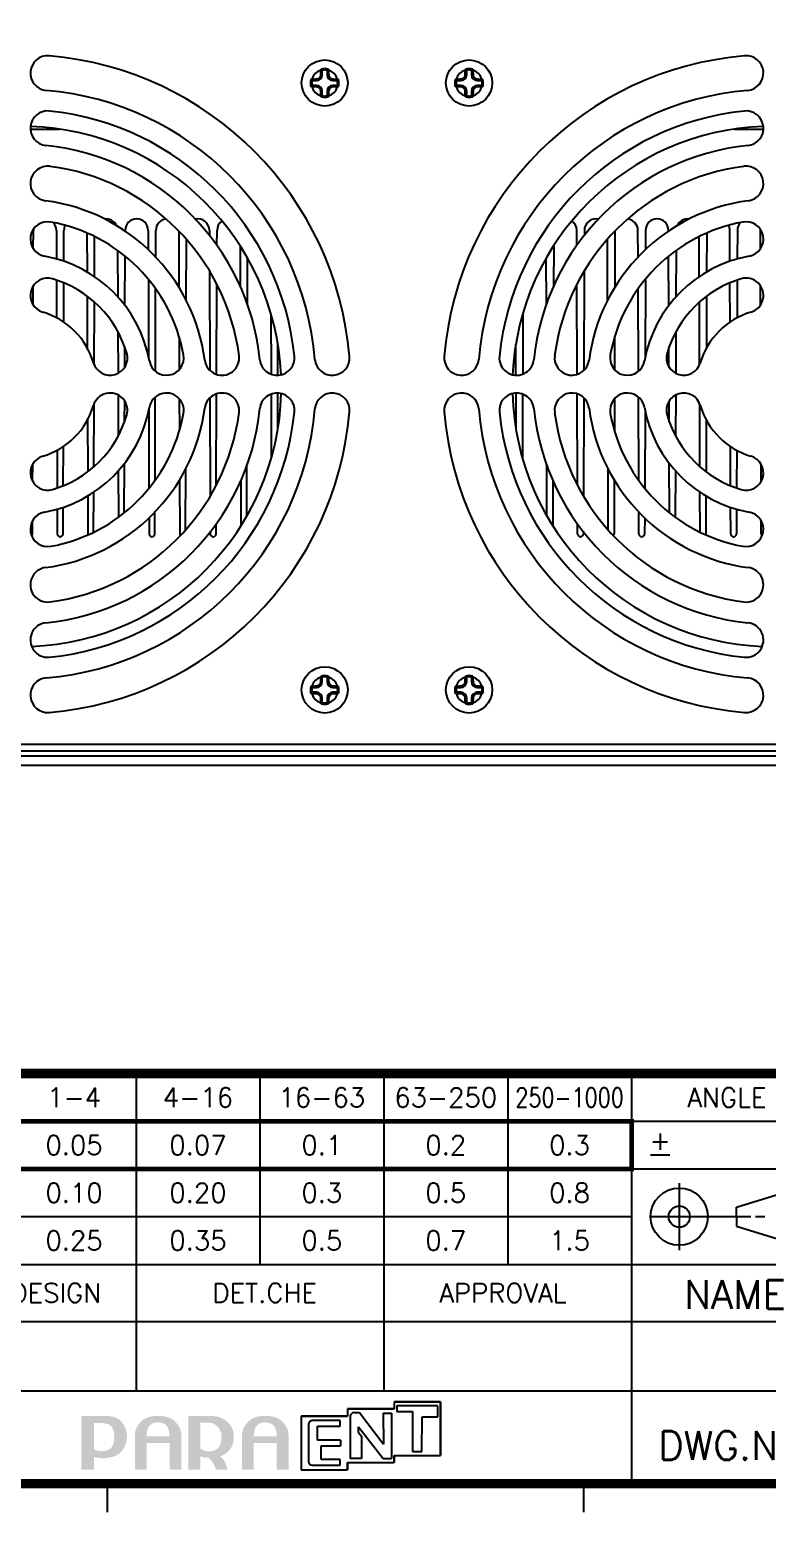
# Model space of a CAD drawing. Header units: millimetres. Extents: x 7299 to 8631, y -553 to 367.
# Drawn here: x 8365.5 to 8493.3, y -551.8 to -295.3 of the extents above; entities that cross this region are included whole.
import ezdxf
from ezdxf.enums import TextEntityAlignment as Align

# ---------------------------------------------------------------- set-up
doc = ezdxf.new("R2010")
doc.units = ezdxf.units.MM
doc.layers.get('0').update_dxf_attribs({"linetype": 'CONTINUOUS'})
doc.styles.add('SIM', font='simplex')

msp = doc.modelspace()

# ---------------------------------------------------------------- hatches: boundary and pattern name
h = msp.add_hatch(color=256)
edge = h.paths.add_edge_path()
edge.add_spline(control_points=[(8379.72, -540.52), (8379.37, -540.91), (8378.85, -541.18), (8378.06, -541.18), (8377.87, -541.18), (8377.6, -541.16), (8377.26, -541.08), (8376.92, -541.01), (8376.74, -540.83), (8376.65, -540.74), (8376.65, -540.61), (8376.65, -536.57), (8376.65, -536.33), (8376.88, -536.33), (8378.15, -536.33), (8378.15, -536.33), (8378.88, -536.33), (8379.36, -536.54), (8379.71, -536.94), (8380.08, -537.35), (8380.19, -538.05), (8380.19, -538.66), (8380.19, -539.28), (8380.08, -540.12), (8379.72, -540.52)], knot_values=[0, 0, 0, 0, 1, 1, 1, 2, 2, 2, 3, 3, 3, 4, 4, 4, 5, 5, 5, 6, 6, 6, 7, 7, 7, 8, 8, 8, 8], degree=3, periodic=0)
edge = h.paths.add_edge_path(flags=16)
edge.add_spline(control_points=[(8378.22, -535.08), (8378.22, -535.08), (8374.79, -535.08), (8374.79, -535.08), (8374.79, -535.08), (8374.47, -535.08), (8374.47, -535.08), (8374.47, -535.08), (8374.47, -544.4), (8374.47, -544.4), (8374.47, -544.4), (8376.65, -544.4), (8376.65, -544.4), (8376.65, -544.4), (8376.65, -542.46), (8376.65, -542.15), (8376.87, -542.22), (8377.15, -542.37), (8378.15, -542.4), (8379.2, -542.43), (8380.73, -542.09), (8381.4, -541.27), (8382.05, -540.47), (8382.38, -539.6), (8382.38, -538.67), (8382.38, -537.58), (8382.01, -536.66), (8381.27, -535.92), (8380.54, -535.19), (8379.51, -535.08), (8378.22, -535.08)], knot_values=[0, 0, 0, 0, 1, 1, 1, 2, 2, 2, 3, 3, 3, 4, 4, 4, 5, 5, 5, 6, 6, 6, 7, 7, 7, 8, 8, 8, 9, 9, 9, 10, 10, 10, 10], degree=3, periodic=0)
h = msp.add_hatch(color=256)
edge = h.paths.add_edge_path()
edge.add_spline(control_points=[(8389.76, -538.61), (8389.52, -538.61), (8385.8, -538.61), (8385.78, -538.61), (8385.78, -538.61), (8385.78, -538.57), (8385.78, -538.57), (8385.78, -538.06), (8385.93, -537.18), (8386.24, -536.81), (8386.53, -536.49), (8387.06, -536.19), (8387.74, -536.19), (8388.42, -536.19), (8388.9, -536.41), (8389.24, -536.75), (8389.58, -537.09), (8389.76, -538.06), (8389.76, -538.57), (8389.76, -538.57), (8389.76, -538.6), (8389.76, -538.61)], knot_values=[0, 0, 0, 0, 1, 1, 1, 2, 2, 2, 3, 3, 3, 4, 4, 4, 5, 5, 5, 6, 6, 6, 7, 7, 7, 7], degree=3, periodic=0)
edge = h.paths.add_edge_path(flags=16)
edge.add_spline(control_points=[(8387.74, -535.08), (8386.26, -535.08), (8385.32, -535.46), (8384.68, -536.21), (8384.06, -536.94), (8383.75, -537.56), (8383.75, -538.44), (8383.75, -538.44), (8383.75, -544.4), (8383.75, -544.4), (8383.75, -544.4), (8385.78, -544.4), (8385.78, -544.4), (8385.78, -544.4), (8385.78, -541.61), (8385.78, -539.79), (8385.8, -539.79), (8389.52, -539.79), (8389.76, -539.79), (8389.76, -540.03), (8389.76, -544.4), (8389.76, -544.4), (8389.76, -544.4), (8391.8, -544.4), (8391.8, -544.4), (8391.8, -544.4), (8391.8, -538.44), (8391.8, -538.44), (8391.8, -537.56), (8391.48, -536.94), (8390.86, -536.21), (8390.23, -535.46), (8389.22, -535.08), (8387.74, -535.08)], knot_values=[0, 0, 0, 0, 1, 1, 1, 2, 2, 2, 3, 3, 3, 4, 4, 4, 5, 5, 5, 6, 6, 6, 7, 7, 7, 8, 8, 8, 9, 9, 9, 10, 10, 10, 11, 11, 11, 11], degree=3, periodic=0)
h = msp.add_hatch(color=256)
edge = h.paths.add_edge_path()
edge.add_spline(control_points=[(8398.19, -540.61), (8397.76, -541.01), (8397.24, -541.21), (8396.51, -541.21), (8396.32, -541.21), (8396.06, -541.17), (8395.81, -541.09), (8395.59, -541.01), (8395.15, -540.78), (8395.09, -540.72), (8395.09, -540.58), (8395.09, -536.51), (8395.09, -536.27), (8395.31, -536.27), (8396.71, -536.27), (8396.71, -536.27), (8397.36, -536.27), (8397.74, -536.6), (8398.15, -537.02), (8398.56, -537.44), (8398.75, -538.12), (8398.75, -538.71), (8398.75, -539.33), (8398.61, -540.22), (8398.19, -540.61)], knot_values=[0, 0, 0, 0, 1, 1, 1, 2, 2, 2, 3, 3, 3, 4, 4, 4, 5, 5, 5, 6, 6, 6, 7, 7, 7, 8, 8, 8, 8], degree=3, periodic=0)
edge = h.paths.add_edge_path(flags=16)
edge.add_spline(control_points=[(8396.78, -535.08), (8396.78, -535.08), (8393.35, -535.08), (8393.35, -535.08), (8393.35, -535.08), (8393.03, -535.08), (8393.03, -535.08), (8393.03, -535.08), (8393.03, -544.4), (8393.03, -544.4), (8393.03, -544.4), (8395.09, -544.4), (8395.09, -544.4), (8395.09, -544.4), (8395.09, -542.37), (8395.09, -542.07), (8395.32, -542.14), (8395.54, -542.2), (8395.73, -542.24), (8395.74, -542.24), (8396.38, -542.32), (8396.54, -542.34), (8396.88, -542.58), (8397.16, -543.04), (8397.36, -543.35), (8397.57, -543.68), (8397.83, -544.4), (8397.83, -544.4), (8397.83, -544.4), (8399.8, -544.4), (8399.8, -544.4), (8399.8, -544.4), (8399.52, -543.31), (8399.25, -542.88), (8399.09, -542.62), (8398.85, -542.36), (8398.56, -542.1), (8399.16, -541.84), (8399.74, -541.47), (8400.14, -540.99), (8400.67, -540.36), (8400.88, -539.59), (8400.88, -538.72), (8400.88, -537.54), (8400.56, -536.85), (8399.8, -536.14), (8399.05, -535.43), (8398.03, -535.08), (8396.78, -535.08)], knot_values=[0, 0, 0, 0, 1, 1, 1, 2, 2, 2, 3, 3, 3, 4, 4, 4, 5, 5, 5, 6, 6, 6, 7, 7, 7, 8, 8, 8, 9, 9, 9, 10, 10, 10, 11, 11, 11, 12, 12, 12, 13, 13, 13, 14, 14, 14, 15, 15, 15, 16, 16, 16, 16], degree=3, periodic=0)
h = msp.add_hatch(color=256)
edge = h.paths.add_edge_path()
edge.add_spline(control_points=[(8408.32, -538.61), (8408.08, -538.61), (8404.36, -538.61), (8404.35, -538.61), (8404.35, -538.61), (8404.35, -538.57), (8404.35, -538.57), (8404.35, -538.06), (8404.49, -537.18), (8404.8, -536.81), (8405.09, -536.49), (8405.62, -536.19), (8406.3, -536.19), (8406.98, -536.19), (8407.46, -536.41), (8407.8, -536.75), (8408.14, -537.09), (8408.32, -538.06), (8408.32, -538.57), (8408.32, -538.57), (8408.32, -538.6), (8408.32, -538.61)], knot_values=[0, 0, 0, 0, 1, 1, 1, 2, 2, 2, 3, 3, 3, 4, 4, 4, 5, 5, 5, 6, 6, 6, 7, 7, 7, 7], degree=3, periodic=0)
edge = h.paths.add_edge_path(flags=16)
edge.add_spline(control_points=[(8406.3, -535.08), (8404.82, -535.08), (8403.88, -535.46), (8403.25, -536.21), (8402.62, -536.94), (8402.31, -537.56), (8402.31, -538.44), (8402.31, -538.44), (8402.31, -544.4), (8402.31, -544.4), (8402.31, -544.4), (8404.35, -544.4), (8404.35, -544.4), (8404.35, -544.4), (8404.35, -541.61), (8404.35, -539.79), (8404.36, -539.79), (8408.08, -539.79), (8408.32, -539.79), (8408.32, -540.03), (8408.32, -544.4), (8408.32, -544.4), (8408.32, -544.4), (8410.36, -544.4), (8410.36, -544.4), (8410.36, -544.4), (8410.36, -538.44), (8410.36, -538.44), (8410.36, -537.56), (8410.05, -536.94), (8409.42, -536.21), (8408.79, -535.46), (8407.78, -535.08), (8406.3, -535.08)], knot_values=[0, 0, 0, 0, 1, 1, 1, 2, 2, 2, 3, 3, 3, 4, 4, 4, 5, 5, 5, 6, 6, 6, 7, 7, 7, 8, 8, 8, 9, 9, 9, 10, 10, 10, 11, 11, 11, 11], degree=3, periodic=0)

# ---------------------------------------------------------------- linework, layer by layer
at = {"color": 7, "linetype": 'Continuous'}
for p, q in [((8416.21, -303.07), (8416.21, -302.27)), ((8417.04, -302.27), (8417.04, -303.07)), ((8441.21, -303.07), (8441.21, -302.27)), ((8442.04, -302.27), (8442.04, -303.07)), ((8414.41, -304.07), (8415.21, -304.07)), ((8415.21, -304.9), (8414.41, -304.9)), ((8415.21, -304.07), (8415.21, -303.79)), ((8415.21, -304.9), (8415.21, -305.18)), ((8416.21, -303.07), (8415.93, -303.07)), ((8417.04, -303.07), (8417.32, -303.07)), ((8418.04, -304.07), (8418.04, -303.79)), ((8418.04, -304.07), (8418.83, -304.07)), ((8418.83, -304.9), (8418.04, -304.9)), ((8418.04, -304.9), (8418.04, -305.18)), ((8439.41, -304.07), (8440.21, -304.07)), ((8440.21, -304.9), (8439.41, -304.9)), ((8440.21, -304.07), (8440.21, -303.79)), ((8440.21, -304.9), (8440.21, -305.18)), ((8441.21, -303.07), (8440.93, -303.07)), ((8442.04, -303.07), (8442.32, -303.07)), ((8443.04, -304.07), (8443.04, -303.79)), ((8443.04, -304.07), (8443.83, -304.07)), ((8443.83, -304.9), (8443.04, -304.9)), ((8443.04, -304.9), (8443.04, -305.18)), ((8416.21, -305.9), (8415.93, -305.9)), ((8416.21, -306.7), (8416.21, -305.9)), ((8417.04, -305.9), (8417.32, -305.9)), ((8417.04, -305.9), (8417.04, -306.7)), ((8441.21, -305.9), (8440.93, -305.9)), ((8441.21, -306.7), (8441.21, -305.9)), ((8442.04, -305.9), (8442.32, -305.9)), ((8442.04, -305.9), (8442.04, -306.7)), ((8365.66, -312.49), (8370.7, -312.49)), ((8487.54, -312.49), (8492.58, -312.49)), ((8366.17, -333.16), (8366.18, -329.98)), ((8370.16, -329.98), (8370.18, -334.93)), ((8371.47, -335.35), (8371.48, -329.98)), ((8375.46, -330.47), (8375.48, -337.2)), ((8382.08, -330.11), (8382.08, -329.98)), ((8386.06, -329.98), (8386.07, -333.34)), ((8387.37, -334.64), (8387.38, -329.98)), ((8391.36, -330.12), (8391.39, -339.91)), ((8396.66, -329.98), (8396.67, -330.89)), ((8397.97, -332.59), (8397.98, -329.98)), ((8460.27, -332.59), (8460.26, -329.98)), ((8461.58, -329.98), (8461.58, -330.89)), ((8466.88, -330.12), (8466.85, -339.91)), ((8470.88, -334.64), (8470.86, -329.98)), ((8472.18, -329.98), (8472.17, -333.34)), ((8476.16, -330.11), (8476.16, -329.98)), ((8482.78, -330.47), (8482.76, -337.2)), ((8486.78, -335.35), (8486.76, -329.98)), ((8488.08, -329.98), (8488.07, -334.93)), ((8492.07, -333.16), (8492.06, -329.98)), ((8376.76, -337.98), (8376.78, -331.07)), ((8392.64, -342.15), (8392.68, -331.54)), ((8401.97, -332.7), (8401.99, -339.69)), ((8456.27, -332.7), (8456.25, -339.69)), ((8465.6, -342.15), (8465.57, -331.54)), ((8481.49, -337.98), (8481.47, -331.07)), ((8380.77, -333.47), (8380.8, -341.52)), ((8382.04, -343.02), (8382.07, -334.47)), ((8403.24, -342.82), (8403.27, -334.86)), ((8455, -342.82), (8454.98, -334.86)), ((8476.2, -343.02), (8476.18, -334.47)), ((8477.47, -333.47), (8477.45, -341.52)), ((8386.09, -338.44), (8386.13, -352.01)), ((8396.68, -337), (8396.74, -354.19)), ((8461.56, -337), (8461.51, -354.19)), ((8472.16, -338.44), (8472.12, -352.01)), ((8366.14, -342.86), (8366.15, -339.6)), ((8370.19, -338.6), (8370.21, -345.1)), ((8371.43, -345.85), (8371.45, -339.07)), ((8387.31, -354.35), (8387.35, -340.08)), ((8397.91, -354.9), (8397.95, -339.32)), ((8460.34, -354.9), (8460.29, -339.32)), ((8470.94, -354.35), (8470.89, -340.08)), ((8486.81, -345.85), (8486.79, -339.07)), ((8488.06, -338.6), (8488.04, -345.1)), ((8492.1, -342.86), (8492.09, -339.6)), ((8375.5, -341.4), (8375.52, -350.36)), ((8376.71, -353.22), (8376.74, -342.42)), ((8481.53, -353.22), (8481.5, -342.42)), ((8482.75, -341.4), (8482.72, -350.36)), ((8407.31, -344.45), (8407.34, -354.86)), ((8450.94, -344.45), (8450.91, -354.86)), ((8380.82, -347.53), (8380.84, -354.71)), ((8391.42, -348.46), (8391.43, -354.06)), ((8466.83, -348.46), (8466.81, -354.06)), ((8477.43, -347.53), (8477.41, -354.71)), ((8382.01, -353.62), (8382.02, -350.28)), ((8408.51, -355.04), (8408.52, -349.72)), ((8449.74, -355.04), (8449.72, -349.72)), ((8476.23, -353.62), (8476.22, -350.28)), ((8380.85, -358.47), (8380.87, -365.55)), ((8387.25, -373.22), (8387.29, -358.83)), ((8396.75, -358.97), (8396.8, -375.97)), ((8397.85, -374.04), (8397.9, -358.28)), ((8407.35, -358.31), (8407.38, -369.26)), ((8408.48, -364.48), (8408.5, -358.13)), ((8449.77, -364.48), (8449.75, -358.13)), ((8450.9, -358.31), (8450.86, -369.26)), ((8460.39, -374.04), (8460.35, -358.28)), ((8461.49, -358.97), (8461.44, -375.97)), ((8470.99, -373.22), (8470.95, -358.83)), ((8477.4, -358.47), (8477.37, -365.55)), ((8376.66, -370.83), (8376.69, -360.01)), ((8381.98, -363), (8381.99, -359.52)), ((8386.16, -361.05), (8386.2, -374.59)), ((8391.45, -359.13), (8391.47, -364.56)), ((8466.79, -359.13), (8466.78, -364.56)), ((8472.09, -361.05), (8472.05, -374.59)), ((8476.26, -363), (8476.25, -359.52)), ((8481.59, -370.83), (8481.55, -360.01)), ((8375.56, -362.75), (8375.59, -371.71)), ((8482.68, -362.75), (8482.66, -371.71)), ((8370.28, -368.03), (8370.3, -374.53)), ((8371.35, -374.15), (8371.37, -367.37)), ((8486.9, -374.15), (8486.87, -367.37)), ((8487.97, -368.03), (8487.95, -374.53)), ((8366.05, -373.39), (8366.06, -370.44)), ((8380.89, -371.55), (8380.91, -379.59)), ((8381.93, -378.81), (8381.96, -370.26)), ((8392.53, -381.79), (8392.56, -371.2)), ((8403.13, -379.35), (8403.16, -370.61)), ((8455.11, -379.35), (8455.08, -370.61)), ((8465.72, -381.79), (8465.69, -371.2)), ((8476.31, -378.81), (8476.28, -370.26)), ((8477.36, -371.55), (8477.33, -379.59)), ((8492.19, -373.39), (8492.18, -370.44)), ((8391.49, -373.1), (8391.52, -382.49)), ((8402.09, -373.25), (8402.12, -381.06)), ((8456.15, -373.25), (8456.13, -381.06)), ((8466.75, -373.1), (8466.72, -382.49)), ((8375.6, -375.9), (8375.62, -382.49)), ((8376.62, -382.18), (8376.65, -375.27)), ((8481.62, -382.18), (8481.6, -375.27)), ((8482.64, -375.9), (8482.62, -382.49)), ((8370.31, -378.22), (8370.32, -382.49)), ((8371.32, -382.49), (8371.34, -377.87)), ((8387.22, -382.49), (8387.24, -378.68)), ((8471.02, -382.49), (8471.01, -378.68)), ((8486.92, -382.49), (8486.91, -377.87)), ((8487.94, -378.22), (8487.92, -382.49)), ((8366.02, -382.49), (8366.03, -380.25)), ((8386.21, -379.7), (8386.22, -382.49)), ((8396.82, -382.08), (8396.82, -382.49)), ((8397.82, -382.49), (8397.83, -380.77)), ((8460.42, -382.49), (8460.41, -380.77)), ((8461.42, -382.08), (8461.42, -382.49)), ((8472.03, -379.7), (8472.02, -382.49)), ((8492.22, -382.49), (8492.21, -380.25)), ((8416.21, -408.07), (8416.21, -407.27)), ((8417.04, -407.27), (8417.04, -408.07)), ((8441.21, -408.07), (8441.21, -407.27)), ((8442.04, -407.27), (8442.04, -408.07)), ((8414.41, -409.07), (8415.21, -409.07)), ((8415.21, -409.9), (8414.41, -409.9)), ((8415.21, -409.07), (8415.21, -408.79)), ((8415.21, -409.9), (8415.21, -410.18)), ((8416.21, -408.07), (8415.93, -408.07)), ((8417.04, -408.07), (8417.32, -408.07)), ((8418.04, -409.07), (8418.04, -408.79)), ((8418.04, -409.07), (8418.83, -409.07)), ((8418.83, -409.9), (8418.04, -409.9)), ((8418.04, -409.9), (8418.04, -410.18)), ((8439.41, -409.07), (8440.21, -409.07)), ((8440.21, -409.9), (8439.41, -409.9)), ((8440.21, -409.07), (8440.21, -408.79)), ((8440.21, -409.9), (8440.21, -410.18)), ((8441.21, -408.07), (8440.93, -408.07)), ((8442.04, -408.07), (8442.32, -408.07)), ((8443.04, -409.07), (8443.04, -408.79)), ((8443.04, -409.07), (8443.83, -409.07)), ((8443.83, -409.9), (8443.04, -409.9)), ((8443.04, -409.9), (8443.04, -410.18)), ((8416.21, -410.9), (8415.93, -410.9)), ((8416.21, -411.7), (8416.21, -410.9)), ((8417.04, -410.9), (8417.32, -410.9)), ((8417.04, -410.9), (8417.04, -411.7)), ((8441.21, -410.9), (8440.93, -410.9)), ((8441.21, -411.7), (8441.21, -410.9)), ((8442.04, -410.9), (8442.32, -410.9)), ((8442.04, -410.9), (8442.04, -411.7)), ((8287.12, -418.89), (8571.12, -418.89)), ((8571.12, -420.09), (8287.12, -420.09)), ((8285.12, -420.89), (8573.12, -420.89)), ((8286.72, -422.49), (8571.52, -422.49))]:
    msp.add_line(p, q, dxfattribs=at)
for p, q in [((8383.96, -475.86), (8383.96, -508.86)), ((8405.41, -475.86), (8405.41, -508.86)), ((8426.86, -475.86), (8426.86, -530.75)), ((8448.31, -475.86), (8448.31, -508.86)), ((8469.76, -475.86), (8469.76, -546.81)), ((8350.96, -484.11), (8502.76, -484.11)), ((8473.06, -489.89), (8476.36, -489.89)), ((8350.96, -492.36), (8626.51, -492.36)), ((8478.01, -494.84), (8478.01, -506.39)), ((8487.91, -498.96), (8498.63, -495.66)), ((8487.91, -500.61), (8487.91, -498.96)), ((8350.96, -500.61), (8469.76, -500.61)), ((8473.06, -500.61), (8490.38, -500.61)), ((8487.91, -500.61), (8487.91, -502.26)), ((8487.91, -502.26), (8498.63, -505.56)), ((8491.21, -500.61), (8492.86, -500.61)), ((8337.76, -508.86), (8626.51, -508.86)), ((8383.96, -508.86), (8383.96, -530.75)), ((8337.76, -518.76), (8469.76, -518.76)), ((8469.76, -518.76), (8626.51, -518.76)), ((8337.76, -530.75), (8626.51, -530.75)), ((8436.68, -532.65), (8428.64, -532.65)), ((8428.64, -532.65), (8428.64, -533.88)), ((8429.14, -533.34), (8429.13, -534.32)), ((8436.2, -533.34), (8429.14, -533.34)), ((8436.2, -535.25), (8436.2, -533.34)), ((8436.68, -541.93), (8436.68, -532.65)), ((8420.6, -535.12), (8412.55, -535.12)), ((8412.55, -535.12), (8412.55, -544.4)), ((8419.33, -535.9), (8414.46, -535.9)), ((8419.33, -536.87), (8419.33, -535.9)), ((8428.64, -533.88), (8420.6, -533.88)), ((8420.6, -533.88), (8420.6, -535.12)), ((8421.06, -535.16), (8421.06, -542.43)), ((8421.72, -534.5), (8422.67, -534.5)), ((8422.67, -534.5), (8426.78, -539.95)), ((8426.77, -534.62), (8428.17, -534.62)), ((8426.77, -534.62), (8426.78, -539.95)), ((8428.17, -534.62), (8428.17, -542.43)), ((8429.13, -534.32), (8431.83, -534.34)), ((8431.83, -534.34), (8431.84, -541.24)), ((8433.47, -541.23), (8433.48, -535.25)), ((8433.48, -535.25), (8436.2, -535.25)), ((8413.8, -536.56), (8413.81, -542.96)), ((8415.37, -539.28), (8415.37, -536.87)), ((8415.37, -536.87), (8419.33, -536.87)), ((8422.48, -536.95), (8426.76, -542.44)), ((8422.48, -537.96), (8422.48, -536.95)), ((8422.48, -537.96), (8422.99, -538.58)), ((8422.99, -538.58), (8423, -542.43)), ((8419.34, -539.28), (8415.37, -539.28)), ((8416.03, -542.64), (8416.03, -540.25)), ((8416.03, -540.25), (8419.34, -540.25)), ((8419.34, -539.28), (8419.34, -540.25)), ((8414.47, -543.62), (8419.33, -543.62)), ((8419.33, -542.64), (8416.03, -542.64)), ((8419.33, -543.62), (8419.33, -542.64)), ((8420.6, -544.4), (8420.6, -543.16)), ((8420.6, -543.16), (8428.64, -543.16)), ((8423, -542.43), (8421.06, -542.43)), ((8426.76, -542.44), (8428.17, -542.43)), ((8428.64, -543.16), (8428.64, -541.93)), ((8428.64, -541.93), (8436.68, -541.93)), ((8431.84, -541.24), (8433.47, -541.23)), ((8412.55, -544.4), (8420.6, -544.4)), ((8379.01, -551.76), (8379.01, -546.81)), ((8461.51, -551.76), (8461.51, -546.81))]:
    msp.add_line(p, q)
at = {"color": 3}
for p, q in [((8428.64, -532.65), (8428.64, -533.88)), ((8428.64, -532.65), (8436.68, -532.65)), ((8436.68, -532.65), (8436.68, -541.93)), ((8412.55, -535.12), (8412.55, -544.4)), ((8412.55, -535.12), (8420.6, -535.12)), ((8420.6, -533.88), (8420.6, -535.12)), ((8420.6, -533.88), (8428.64, -533.88)), ((8420.6, -543.16), (8420.6, -544.4)), ((8420.6, -543.16), (8428.64, -543.16)), ((8428.64, -541.93), (8428.64, -543.16)), ((8428.64, -541.93), (8436.68, -541.93)), ((8412.55, -544.4), (8420.6, -544.4))]:
    msp.add_line(p, q, dxfattribs=at)
at = {"const_width": 1.65}
msp.add_lwpolyline([(8626.51, 360.69), (7306.51, 360.69), (7306.51, -546.81), (8626.51, -546.81)], close=True, dxfattribs=at)
for points, const_width in [([(8337.76, -546.81), (8337.76, -475.86), (8626.51, -475.86)], 1.65), ([(8350.96, -484.11), (8469.76, -484.11), (8469.76, -492.36), (8350.96, -492.36), (8350.96, -484.11)], 0.825)]:
    msp.add_lwpolyline(points, dxfattribs=dict(const_width=const_width))
at = {"color": 7, "linetype": 'Continuous'}
for centre in [(8416.62, -304.49), (8441.62, -304.49), (8416.62, -409.49), (8441.62, -409.49)]:
    msp.add_circle(centre, 4, dxfattribs=at)
for radius in [4.95, 1.84]:
    msp.add_circle((8478.01, -500.61), radius)
for centre, radius, start, end in [((8368.66, -302.78), 3, 85.1807, 265.1807), ((8364.12, -356.59), 57, 4.8193, 85.1807), ((8494.12, -356.59), 57, 94.8193, 175.1807), ((8489.59, -302.78), 3, 274.8193, 94.8193), ((8416.62, -304.49), 2.31, 106.1579, 163.8421), ((8416.62, -304.49), 2.47, 75.102, 104.898), ((8411.44, -308.03), 7.47, 50.3172, 52.4862), ((8416.62, -304.49), 2.25, 79.3916, 100.6084), ((8421.81, -308.03), 7.47, 127.5138, 129.6828), ((8416.62, -304.49), 2.31, 16.1579, 73.8421), ((8441.62, -304.49), 2.31, 106.1579, 163.8421), ((8441.62, -304.49), 2.47, 75.102, 104.898), ((8436.44, -308.03), 7.47, 50.3172, 52.4862), ((8441.62, -304.49), 2.25, 79.3916, 100.6084), ((8446.81, -308.03), 7.47, 127.5138, 129.6828), ((8441.62, -304.49), 2.31, 16.1579, 73.8421), ((8416.62, -304.49), 2.47, 165.102, 194.898), ((8420.16, -299.3), 7.47, 217.5138, 219.6828), ((8420.16, -309.67), 7.47, 140.3172, 142.4862), ((8416.62, -304.49), 2.25, 169.3916, 190.6084), ((8416.62, -304.49), 2.31, 196.1579, 253.8421), ((8415.21, -303.07), 1, 270, 0), ((8415.18, -303.04), 0.753, 272.4419, 357.5581), ((8415.21, -305.9), 1, 0, 90), ((8415.18, -305.93), 0.753, 2.4419, 87.5581), ((8418.04, -303.07), 1, 180, 270), ((8418.04, -305.9), 1, 90, 180), ((8416.62, -304.49), 2.31, 286.1579, 343.8421), ((8418.07, -303.04), 0.753, 182.4419, 267.5581), ((8418.07, -305.93), 0.753, 92.4419, 177.5581), ((8413.08, -299.3), 7.47, 320.3172, 322.4862), ((8416.62, -304.49), 2.25, 349.3916, 10.6084), ((8413.08, -309.67), 7.47, 37.5138, 39.6828), ((8416.62, -304.49), 2.47, 345.102, 14.898), ((8441.62, -304.49), 2.47, 165.102, 194.898), ((8445.16, -299.3), 7.47, 217.5138, 219.6828), ((8445.16, -309.67), 7.47, 140.3172, 142.4862), ((8441.62, -304.49), 2.25, 169.3916, 190.6084), ((8441.62, -304.49), 2.31, 196.1579, 253.8421), ((8440.21, -303.07), 1, 270, 0), ((8440.18, -303.04), 0.753, 272.4419, 357.5581), ((8440.21, -305.9), 1, 0, 90), ((8440.18, -305.93), 0.753, 2.4419, 87.5581), ((8443.04, -303.07), 1, 180, 270), ((8443.04, -305.9), 1, 90, 180), ((8441.62, -304.49), 2.31, 286.1579, 343.8421), ((8443.07, -303.04), 0.753, 182.4419, 267.5581), ((8443.07, -305.93), 0.753, 92.4419, 177.5581), ((8438.08, -299.3), 7.47, 320.3172, 322.4862), ((8441.62, -304.49), 2.25, 349.3916, 10.6084), ((8438.08, -309.67), 7.47, 37.5138, 39.6828), ((8441.62, -304.49), 2.47, 345.102, 14.898), ((8364.12, -356.59), 51, 4.8193, 85.1807), ((8411.44, -300.95), 7.47, 307.5138, 309.6828), ((8416.62, -304.49), 2.47, 255.102, 284.898), ((8416.62, -304.49), 2.25, 259.3916, 280.6084), ((8421.81, -300.95), 7.47, 230.3172, 232.4862), ((8436.44, -300.95), 7.47, 307.5138, 309.6828), ((8441.62, -304.49), 2.47, 255.102, 284.898), ((8441.62, -304.49), 2.25, 259.3916, 280.6084), ((8446.81, -300.95), 7.47, 230.3172, 232.4862), ((8494.12, -356.59), 51, 94.8193, 175.1807), ((8368.66, -312.32), 3, 84.1486, 264.1486), ((8364.12, -356.59), 47.5, 5.8514, 84.1486), ((8494.12, -356.59), 47.5, 95.8514, 174.1486), ((8489.59, -312.32), 3, 275.8514, 95.8514), ((8364.12, -356.99), 45, 2.5746, 88.026), ((8494.12, -356.99), 45, 91.974, 177.4254), ((8364.12, -356.59), 41.5, 5.8514, 84.1486), ((8494.12, -356.59), 41.5, 95.8514, 174.1486), ((8368.66, -321.88), 3, 82.5524, 262.5524), ((8364.12, -356.59), 38, 7.4476, 82.5524), ((8494.12, -356.59), 38, 97.4476, 172.5524), ((8489.59, -321.88), 3, 277.4476, 97.4476), ((8364.12, -356.59), 32, 7.4476, 82.5524), ((8494.12, -356.59), 32, 97.4476, 172.5524), ((8378.77, -329.99), 1.99, 23.5983, 98.7405), ((8384.07, -329.99), 1.99, 0.1718, 179.8282), ((8389.37, -329.99), 1.99, 96.6656, 179.8282), ((8394.67, -329.99), 1.99, 0.1718, 103.3948), ((8463.57, -329.99), 1.99, 76.6052, 179.8282), ((8468.87, -329.99), 1.99, 0.1718, 83.3344), ((8474.17, -329.99), 1.99, 0.1718, 179.8282), ((8479.47, -329.99), 1.99, 81.2595, 156.4017), ((8368.66, -331.49), 3, 79.752, 259.752), ((8368.17, -329.99), 1.99, 174.4987, 179.8282), ((8364.12, -356.59), 28.5, 10.248, 79.752), ((8368.17, -329.99), 1.99, 0.1718, 42.6678), ((8373.47, -329.99), 1.99, 153.884, 179.8282), ((8399.97, -329.99), 1.99, 125.4652, 179.8282), ((8458.27, -329.99), 1.99, 0.1718, 54.5348), ((8494.12, -356.59), 28.5, 100.248, 169.752), ((8484.77, -329.99), 1.99, 0.1718, 26.116), ((8490.07, -329.99), 1.99, 137.3322, 179.8282), ((8489.59, -331.49), 3, 280.248, 100.248), ((8490.07, -329.99), 1.99, 0.1718, 5.5013), ((8364.12, -356.59), 22.5, 10.248, 79.752), ((8494.12, -356.59), 22.5, 100.248, 169.752), ((8368.66, -341.24), 3, 73.5282, 253.5282), ((8364.12, -356.59), 19, 16.4718, 73.5282), ((8494.12, -356.59), 19, 106.4718, 163.5282), ((8489.59, -341.24), 3, 286.4718, 106.4718), ((8364.12, -356.59), 13, 16.4718, 73.5282), ((8494.12, -356.59), 13, 106.4718, 163.5282), ((8379.47, -352.05), 3, 196.4718, 16.4718), ((8478.78, -352.05), 3, 163.5282, 343.5282), ((8389.22, -352.05), 3, 190.248, 10.248), ((8398.83, -352.05), 3, 187.4476, 7.4476), ((8408.39, -352.05), 3, 185.8514, 5.8514), ((8417.93, -352.05), 3, 184.8193, 4.8193), ((8440.31, -352.05), 3, 175.1807, 355.1807), ((8449.85, -352.05), 3, 174.1486, 354.1486), ((8459.42, -352.05), 3, 172.5524, 352.5524), ((8469.03, -352.05), 3, 169.752, 349.752), ((8364.12, -356.99), 45, 272.2149, 358.4378), ((8379.47, -361.12), 3, 343.5282, 163.5282), ((8389.22, -361.12), 3, 349.752, 169.752), ((8398.83, -361.12), 3, 352.5524, 172.5524), ((8408.39, -361.12), 3, 354.1486, 174.1486), ((8417.93, -361.12), 3, 355.1807, 175.1807), ((8440.31, -361.12), 3, 4.8193, 184.8193), ((8449.85, -361.12), 3, 5.8514, 185.8514), ((8494.12, -356.99), 45, 181.5622, 267.7851), ((8459.42, -361.12), 3, 7.4476, 187.4476), ((8469.03, -361.12), 3, 10.248, 190.248), ((8478.78, -361.12), 3, 16.4718, 196.4718), ((8364.12, -356.59), 13, 286.4718, 343.5282), ((8364.12, -356.59), 22.5, 280.248, 349.752), ((8364.12, -356.59), 32, 277.4476, 352.5524), ((8364.12, -356.59), 41.5, 275.8514, 354.1486), ((8364.12, -356.59), 51, 274.8193, 355.1807), ((8364.12, -356.59), 57, 274.8193, 355.1807), ((8364.12, -356.59), 47.5, 275.8514, 354.1486), ((8364.12, -356.59), 38, 277.4476, 352.5524), ((8364.12, -356.59), 28.5, 280.248, 349.752), ((8494.12, -356.59), 57, 184.8193, 265.1807), ((8494.12, -356.59), 51, 184.8193, 265.1807), ((8494.12, -356.59), 47.5, 185.8514, 264.1486), ((8494.12, -356.59), 41.5, 185.8514, 264.1486), ((8494.12, -356.59), 38, 187.4476, 262.5524), ((8494.12, -356.59), 32, 187.4476, 262.5524), ((8494.12, -356.59), 28.5, 190.248, 259.752), ((8494.12, -356.59), 22.5, 190.248, 259.752), ((8494.12, -356.59), 13, 196.4718, 253.5282), ((8364.12, -356.59), 19, 286.4718, 343.5282), ((8494.12, -356.59), 19, 196.4718, 253.5282), ((8368.66, -371.93), 3, 106.4718, 286.4718), ((8489.59, -371.93), 3, 253.5282, 73.5282), ((8368.66, -381.68), 3, 100.248, 280.248), ((8489.59, -381.68), 3, 259.752, 79.752), ((8365.52, -382.49), 0.5, 318.5803, 359.8295), ((8370.82, -382.49), 0.5, 180.1718, 359.8295), ((8376.12, -382.49), 0.5, 180.1718, 196.8096), ((8386.72, -382.49), 0.5, 180.1718, 359.8295), ((8392.02, -382.49), 0.5, 180.1718, 215.6397), ((8397.32, -382.49), 0.5, 180.1718, 359.8295), ((8460.92, -382.49), 0.5, 180.1705, 359.8282), ((8466.22, -382.49), 0.5, 324.3603, 359.8282), ((8471.52, -382.49), 0.5, 180.1705, 359.8282), ((8482.12, -382.49), 0.5, 343.1904, 359.8282), ((8487.42, -382.49), 0.5, 180.1705, 359.8282), ((8492.72, -382.49), 0.5, 180.1705, 221.4197), ((8368.66, -391.29), 3, 97.4476, 277.4476), ((8489.59, -391.29), 3, 262.5524, 82.5524), ((8368.66, -400.85), 3, 95.8514, 275.8514), ((8489.59, -400.85), 3, 264.1486, 84.1486), ((8368.66, -410.39), 3, 94.8193, 274.8193), ((8416.62, -409.49), 2.31, 106.1579, 163.8421), ((8416.62, -409.49), 2.47, 75.102, 104.898), ((8411.44, -413.03), 7.47, 50.3172, 52.4862), ((8416.62, -409.49), 2.25, 79.3916, 100.6084), ((8421.81, -413.03), 7.47, 127.5138, 129.6828), ((8416.62, -409.49), 2.31, 16.1579, 73.8421), ((8441.62, -409.49), 2.31, 106.1579, 163.8421), ((8441.62, -409.49), 2.47, 75.102, 104.898), ((8436.44, -413.03), 7.47, 50.3172, 52.4862), ((8441.62, -409.49), 2.25, 79.3916, 100.6084), ((8446.81, -413.03), 7.47, 127.5138, 129.6828), ((8441.62, -409.49), 2.31, 16.1579, 73.8421), ((8489.59, -410.39), 3, 265.1807, 85.1807), ((8416.62, -409.49), 2.47, 165.102, 194.898), ((8420.16, -404.3), 7.47, 217.5138, 219.6828), ((8420.16, -414.67), 7.47, 140.3172, 142.4862), ((8416.62, -409.49), 2.25, 169.3916, 190.6084), ((8416.62, -409.49), 2.31, 196.1579, 253.8421), ((8415.21, -408.07), 1, 270, 0), ((8415.18, -408.04), 0.753, 272.4419, 357.5581), ((8415.21, -410.9), 1, 0, 90), ((8415.18, -410.93), 0.753, 2.4419, 87.5581), ((8418.04, -408.07), 1, 180, 270), ((8418.04, -410.9), 1, 90, 180), ((8416.62, -409.49), 2.31, 286.1579, 343.8421), ((8418.07, -408.04), 0.753, 182.4419, 267.5581), ((8418.07, -410.93), 0.753, 92.4419, 177.5581), ((8413.08, -404.3), 7.47, 320.3172, 322.4862), ((8416.62, -409.49), 2.25, 349.3916, 10.6084), ((8413.08, -414.67), 7.47, 37.5138, 39.6828), ((8416.62, -409.49), 2.47, 345.102, 14.898), ((8441.62, -409.49), 2.47, 165.102, 194.898), ((8445.16, -404.3), 7.47, 217.5138, 219.6828), ((8445.16, -414.67), 7.47, 140.3172, 142.4862), ((8441.62, -409.49), 2.25, 169.3916, 190.6084), ((8441.62, -409.49), 2.31, 196.1579, 253.8421), ((8440.21, -408.07), 1, 270, 0), ((8440.18, -408.04), 0.753, 272.4419, 357.5581), ((8440.21, -410.9), 1, 0, 90), ((8440.18, -410.93), 0.753, 2.4419, 87.5581), ((8443.04, -408.07), 1, 180, 270), ((8443.04, -410.9), 1, 90, 180), ((8441.62, -409.49), 2.31, 286.1579, 343.8421), ((8443.07, -408.04), 0.753, 182.4419, 267.5581), ((8443.07, -410.93), 0.753, 92.4419, 177.5581), ((8438.08, -404.3), 7.47, 320.3172, 322.4862), ((8441.62, -409.49), 2.25, 349.3916, 10.6084), ((8438.08, -414.67), 7.47, 37.5138, 39.6828), ((8441.62, -409.49), 2.47, 345.102, 14.898), ((8411.44, -405.95), 7.47, 307.5138, 309.6828), ((8416.62, -409.49), 2.47, 255.102, 284.898), ((8416.62, -409.49), 2.25, 259.3916, 280.6084), ((8421.81, -405.95), 7.47, 230.3172, 232.4862), ((8436.44, -405.95), 7.47, 307.5138, 309.6828), ((8441.62, -409.49), 2.47, 255.102, 284.898), ((8441.62, -409.49), 2.25, 259.3916, 280.6084), ((8446.81, -405.95), 7.47, 230.3172, 232.4862)]:
    msp.add_arc(centre, radius, start, end, dxfattribs=at)
for centre, start, end in [((8414.46, -536.56), 89.9532, 180.0946), ((8421.72, -535.16), 90.2374, 180), ((8414.47, -542.96), 180.0946, 270.0249)]:
    msp.add_arc(centre, 0.66, start, end)
for points, knots in [([(8415.93, -303.07), (8415.93, -302.99), (8415.95, -302.66), (8415.97, -302.34), (8415.99, -302.1)], [0, 0, 0, 0, 0.255269, 1, 1, 1, 1]), ([(8417.26, -302.1), (8417.26, -302.18), (8417.29, -302.5), (8417.3, -302.83), (8417.32, -303.07)], [0, 0, 0, 0, 0.244272, 1, 1, 1, 1]), ([(8440.93, -303.07), (8440.93, -302.99), (8440.95, -302.66), (8440.97, -302.34), (8440.99, -302.1)], [0, 0, 0, 0, 0.255269, 1, 1, 1, 1]), ([(8442.26, -302.1), (8442.26, -302.18), (8442.29, -302.5), (8442.3, -302.83), (8442.32, -303.07)], [0, 0, 0, 0, 0.244272, 1, 1, 1, 1]), ([(8414.23, -303.85), (8414.31, -303.84), (8414.64, -303.82), (8414.96, -303.8), (8415.21, -303.79)], [0, 0, 0, 0, 0.244271, 1, 1, 1, 1]), ([(8415.21, -305.18), (8415.12, -305.18), (8414.8, -305.16), (8414.48, -305.14), (8414.23, -305.12)], [0, 0, 0, 0, 0.255271, 1, 1, 1, 1]), ([(8418.04, -303.79), (8418.12, -303.8), (8418.44, -303.81), (8418.77, -303.83), (8419.01, -303.85)], [0, 0, 0, 0, 0.255271, 1, 1, 1, 1]), ([(8419.01, -305.12), (8418.93, -305.13), (8418.61, -305.15), (8418.28, -305.17), (8418.04, -305.18)], [0, 0, 0, 0, 0.244271, 1, 1, 1, 1]), ([(8439.23, -303.85), (8439.31, -303.84), (8439.64, -303.82), (8439.96, -303.8), (8440.21, -303.79)], [0, 0, 0, 0, 0.244271, 1, 1, 1, 1]), ([(8440.21, -305.18), (8440.12, -305.18), (8439.8, -305.16), (8439.48, -305.14), (8439.23, -305.12)], [0, 0, 0, 0, 0.255271, 1, 1, 1, 1]), ([(8443.04, -303.79), (8443.12, -303.8), (8443.44, -303.81), (8443.77, -303.83), (8444.01, -303.85)], [0, 0, 0, 0, 0.255271, 1, 1, 1, 1]), ([(8444.01, -305.12), (8443.93, -305.13), (8443.61, -305.15), (8443.28, -305.17), (8443.04, -305.18)], [0, 0, 0, 0, 0.244271, 1, 1, 1, 1]), ([(8415.99, -306.87), (8415.98, -306.79), (8415.96, -306.47), (8415.94, -306.15), (8415.93, -305.9)], [0, 0, 0, 0, 0.244272, 1, 1, 1, 1]), ([(8417.32, -305.9), (8417.31, -305.98), (8417.3, -306.31), (8417.28, -306.63), (8417.26, -306.87)], [0, 0, 0, 0, 0.255269, 1, 1, 1, 1]), ([(8440.99, -306.87), (8440.98, -306.79), (8440.96, -306.47), (8440.94, -306.15), (8440.93, -305.9)], [0, 0, 0, 0, 0.244272, 1, 1, 1, 1]), ([(8442.32, -305.9), (8442.31, -305.98), (8442.3, -306.31), (8442.28, -306.63), (8442.26, -306.87)], [0, 0, 0, 0, 0.255269, 1, 1, 1, 1]), ([(8415.93, -408.07), (8415.93, -407.99), (8415.95, -407.66), (8415.97, -407.34), (8415.99, -407.1)], [0, 0, 0, 0, 0.255269, 1, 1, 1, 1]), ([(8417.26, -407.1), (8417.26, -407.18), (8417.29, -407.5), (8417.3, -407.83), (8417.32, -408.07)], [0, 0, 0, 0, 0.244272, 1, 1, 1, 1]), ([(8440.93, -408.07), (8440.93, -407.99), (8440.95, -407.66), (8440.97, -407.34), (8440.99, -407.1)], [0, 0, 0, 0, 0.255269, 1, 1, 1, 1]), ([(8442.26, -407.1), (8442.26, -407.18), (8442.29, -407.5), (8442.3, -407.83), (8442.32, -408.07)], [0, 0, 0, 0, 0.244272, 1, 1, 1, 1]), ([(8414.23, -408.85), (8414.31, -408.84), (8414.64, -408.82), (8414.96, -408.8), (8415.21, -408.79)], [0, 0, 0, 0, 0.244271, 1, 1, 1, 1]), ([(8415.21, -410.18), (8415.12, -410.18), (8414.8, -410.16), (8414.48, -410.14), (8414.23, -410.12)], [0, 0, 0, 0, 0.255271, 1, 1, 1, 1]), ([(8418.04, -408.79), (8418.12, -408.8), (8418.44, -408.81), (8418.77, -408.83), (8419.01, -408.85)], [0, 0, 0, 0, 0.255271, 1, 1, 1, 1]), ([(8419.01, -410.12), (8418.93, -410.13), (8418.61, -410.15), (8418.28, -410.17), (8418.04, -410.18)], [0, 0, 0, 0, 0.244271, 1, 1, 1, 1]), ([(8439.23, -408.85), (8439.31, -408.84), (8439.64, -408.82), (8439.96, -408.8), (8440.21, -408.79)], [0, 0, 0, 0, 0.244271, 1, 1, 1, 1]), ([(8440.21, -410.18), (8440.12, -410.18), (8439.8, -410.16), (8439.48, -410.14), (8439.23, -410.12)], [0, 0, 0, 0, 0.255271, 1, 1, 1, 1]), ([(8443.04, -408.79), (8443.12, -408.8), (8443.44, -408.81), (8443.77, -408.83), (8444.01, -408.85)], [0, 0, 0, 0, 0.255271, 1, 1, 1, 1]), ([(8444.01, -410.12), (8443.93, -410.13), (8443.61, -410.15), (8443.28, -410.17), (8443.04, -410.18)], [0, 0, 0, 0, 0.244271, 1, 1, 1, 1]), ([(8415.99, -411.87), (8415.98, -411.79), (8415.96, -411.47), (8415.94, -411.15), (8415.93, -410.9)], [0, 0, 0, 0, 0.244272, 1, 1, 1, 1]), ([(8417.32, -410.9), (8417.31, -410.98), (8417.3, -411.31), (8417.28, -411.63), (8417.26, -411.87)], [0, 0, 0, 0, 0.255269, 1, 1, 1, 1]), ([(8440.99, -411.87), (8440.98, -411.79), (8440.96, -411.47), (8440.94, -411.15), (8440.93, -410.9)], [0, 0, 0, 0, 0.244272, 1, 1, 1, 1]), ([(8442.32, -410.9), (8442.31, -410.98), (8442.3, -411.31), (8442.28, -411.63), (8442.26, -411.87)], [0, 0, 0, 0, 0.255269, 1, 1, 1, 1])]:
    msp.add_open_spline(points, degree=3, knots=knots, dxfattribs=at)

# ---------------------------------------------------------------- texts
at = {"style": 'SIM'}
for s, height, p in [('1-4', 3.3, (8373.23, -479.99)), ('4-16', 3.3, (8394.68, -479.99)), ('16-63', 3.3, (8416.13, -479.99)), ('63-250', 3.3, (8437.58, -479.99)), ('ANGLE', 3.3, (8486.26, -479.99)), ('0.05', 3.3, (8373.23, -488.24)), ('0.07', 3.3, (8394.68, -488.24)), ('0.1', 3.3, (8416.13, -488.24)), ('0.2', 3.3, (8437.58, -488.24)), ('0.3', 3.3, (8459.03, -488.24)), ('0.10', 3.3, (8373.23, -496.49)), ('0.20', 3.3, (8394.68, -496.49)), ('0.3', 3.3, (8416.13, -496.49)), ('0.5', 3.3, (8437.58, -496.49)), ('0.8', 3.3, (8459.03, -496.49)), ('0.25', 3.3, (8373.23, -504.74)), ('0.35', 3.3, (8394.68, -504.74)), ('0.5', 3.3, (8416.13, -504.74)), ('0.7', 3.3, (8437.58, -504.74)), ('1.5', 3.3, (8459.03, -504.74)), ('DRAW & DESIGN', 3.3, (8360.03, -513.81)), ('DET.CHE', 3.3, (8406.23, -513.81)), ('APPROVAL', 3.3, (8447.48, -513.81)), ('NAME', 4.95, (8487.66, -514.07)), ('DWG.NO', 4.95, (8487.08, -540.21))]:
    msp.add_text(s, height=height, dxfattribs=at).set_placement(p, align=Align.MIDDLE)
at = {"style": 'SIM', "width": 0.8}
msp.add_text('250-1000', height=3.3, dxfattribs=at).set_placement((8459.03, -479.99), align=Align.MIDDLE)
at = {"style": 'SIM'}
msp.add_text('+', height=3.3, dxfattribs=at).set_placement((8474.71, -489.06), align=Align.CENTER)

doc.saveas('drawing.dxf')
